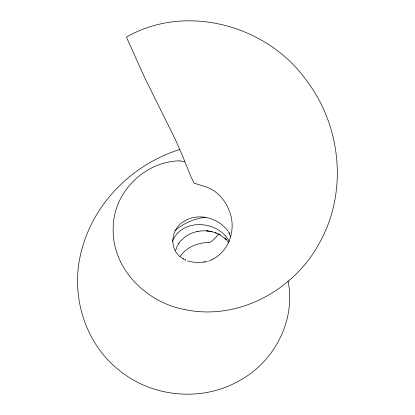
<?xml version="1.0" encoding="UTF-8"?>
<svg xmlns="http://www.w3.org/2000/svg" width="415" height="415" viewBox="0 0 415 415"><rect width="100%" height="100%" fill="white"/><g stroke="black" fill="none" stroke-linecap="round" stroke-linejoin="round"><path stroke-width="0.62" d="M175.628 250.52L176.946 246.671L178.979 243.04L178.746 243.366C183.228 236.934 190.418 232.81 198.033 231.311L197.618 231.378L202.442 230.813L207.396 230.932L211.915 231.689L211.484 231.596L216.205 233.028L215.286 232.67L220.194 234.895L219.224 234.408M172.391 241.354C182.003 217.735 218.233 220.313 229.313 241.468M180.058 256.646C186.345 246.982 198.142 242.479 209.326 242.459M218.876 233.894L216.314 236.789M216.101 237.022L212.195 240.907L209.591 242.448M174.959 230.782C183.373 223.27 194.225 218.736 205.358 217.258M184.167 221.231C171.488 228.027 168.547 247.475 180.115 256.714M184.296 221.154C198.614 212.298 218.399 218.02 228.074 231.15M213.616 258.763C229.547 250.038 235.953 229.246 229.9 212.522M213.497 258.83L212.838 259.193M212.693 259.271L212.107 259.572M211.816 259.717L211.225 260.003M211.074 260.07L210.327 260.407M209.725 260.662L209.269 260.843M208.506 261.134L208.2 261.243M179.788 149.504C133.417 163.961 94.361 202.095 81.885 249.425C69.58 292.575 83.814 342.764 119.629 370.611C152.902 397.788 202.821 402.073 239.995 380.322C274.502 361.439 296.144 319.944 288.005 280.898M207.272 261.559L206.96 261.658M206.494 261.798L205.55 262.057M203.967 262.43L203.651 262.493M205.882 261.569C200.175 262.913 194.127 262.825 188.529 261.045M180.748 160.797C144.954 160.911 113.222 192.295 113.191 228.193C111.837 268.365 146.049 302.208 184.047 309.393M207.396 230.932L206.675 230.818L211.915 231.689M185.381 309.673C238.651 320.795 294.634 289.852 319.586 242.692C347.646 192.716 341.504 127.317 307.427 81.771M185.085 309.616L184.343 309.455M187.632 261.243L187.341 261.128M185.77 260.444L185.349 260.236M182.761 258.374L185.635 259.94M183.451 259.183L183.186 259.017M182.797 258.768L182.413 258.509M218.788 234.112L226.512 239.631L224.852 237.977L228.774 242.661M181.542 257.881L181.173 257.601M181.054 257.502L180.696 257.212M306.415 80.401C267.276 25.248 186.216 2.801 126.425 37.085L144.69 77.704L175.312 139.414L182.154 154.914L191.118 177.055L194.002 183.124L207.557 187.352L212.314 189.754L216.547 192.695L220.692 196.591L224.313 201.161L227.358 206.348L229.677 211.863M306.669 80.743L307.173 81.428M228.546 231.778L229.308 232.846M229.459 233.064L229.749 233.5M228.904 232.82L230.693 236.96M180.81 161.648A72.08 67.438 51.5 0 1 184.732 161.72"/></g></svg>
